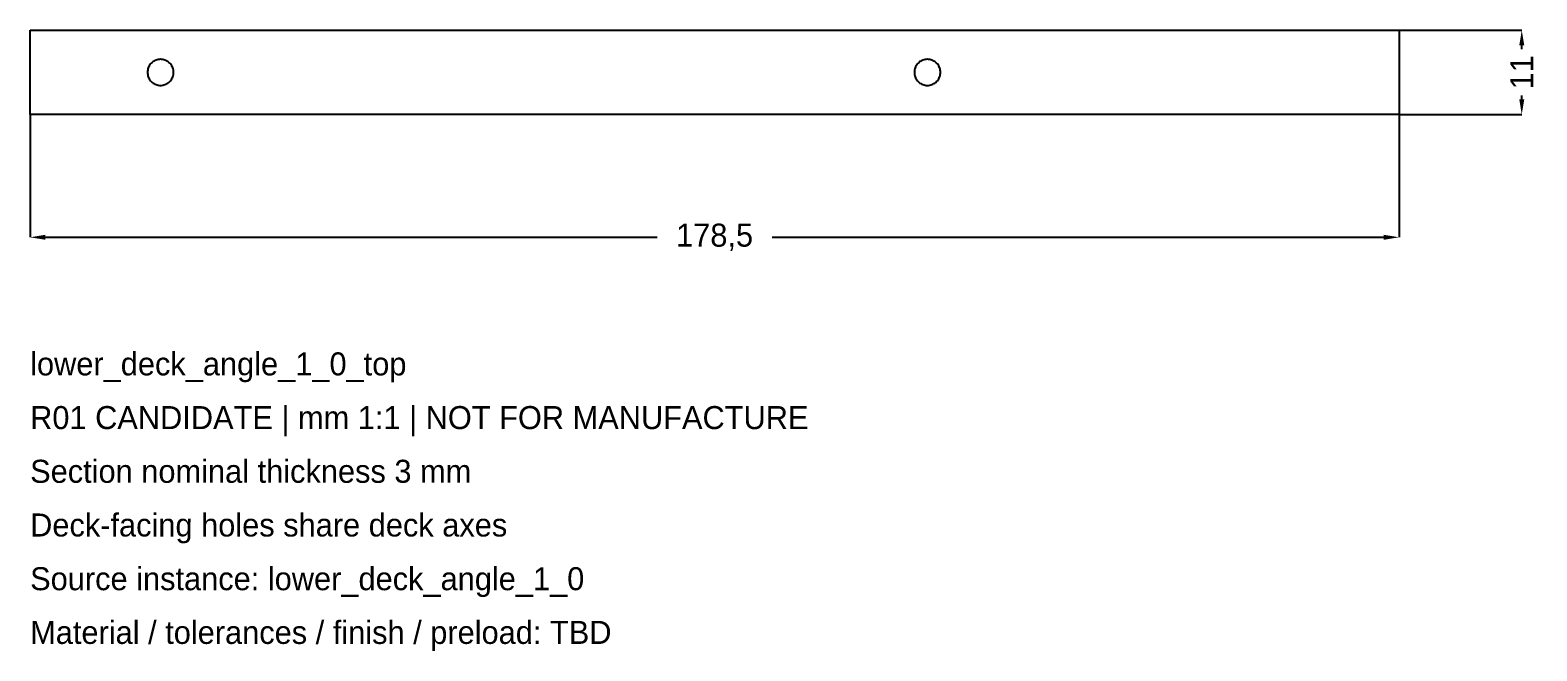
# Model space of a CAD drawing. Header units: millimetres. Extents: x 0 to 1322, y -1284 to 196.
# Drawn here: x 480 to 676.5, y -69.9 to 11 of the extents above; entities that cross this region are included whole.
import ezdxf

# ---------------------------------------------------------------- set-up
doc = ezdxf.new("R2010")
doc.units = ezdxf.units.MM
for name, color, linetype in [('REFERENCE_DIMENSIONS', 2, 'Continuous'), ('REFERENCE_GEOMETRY', 7, 'Continuous'), ('REFERENCE_NOTES', 3, 'Continuous')]:
    doc.layers.add(name, color=color, linetype=linetype)
doc.dimstyles.get("Standard").update_dxf_attribs({"dimtxt": 2.5, "dimasz": 2.5, "dimexe": 1.25, "dimexo": 0.625, "dimtad": 1, "dimcen": 2.5, "dimazin": 3, "dimtfac": 1, "dimtmove": 0, "dimatfit": 3})

# ---------------------------------------------------------------- blocks, each defined once
blk = doc.blocks.new('_CLOSEDFILLED')
at = {"color": 0, "linetype": 'BYBLOCK'}
blk.add_solid([(-1, 0.164), (0, 0), (-1, -0.164)], dxfattribs=at)
blk = doc.blocks.new('*D3')
for p, q in [((480, 0), (480, -16)), ((658.5, 0), (658.5, -16)), ((482, -16), (561.75, -16)), ((576.75, -16), (656.5, -16))]:
    blk.add_line(p, q)
at = {"layer": 'Defpoints'}
for p in [(480, 0), (658.5, 0), (480, -16)]:
    blk.add_point(p, dxfattribs=at)
at = {"layer": 'REFERENCE_DIMENSIONS', "xscale": 2, "yscale": 2, "rotation": 180}
blk.add_blockref('_CLOSEDFILLED', (480, -16), dxfattribs=at)
at = {"layer": 'REFERENCE_DIMENSIONS', "xscale": 2, "yscale": 2}
blk.add_blockref('_CLOSEDFILLED', (658.5, -16), dxfattribs=at)
at = {"layer": 'REFERENCE_DIMENSIONS', "insert": (569.25, -16), "char_height": 3, "attachment_point": 5}
blk.add_mtext('178,5', dxfattribs=at)
blk = doc.blocks.new('*D4')
for p, q in [((658.5, 11), (674.5, 11)), ((674.5, 8.5), (674.5, 9)), ((674.5, 2), (674.5, 2.5)), ((658.5, 0), (674.5, 0))]:
    blk.add_line(p, q)
at = {"layer": 'Defpoints'}
for p in [(658.5, 11), (658.5, 0), (674.5, 0)]:
    blk.add_point(p, dxfattribs=at)
at = {"layer": 'REFERENCE_DIMENSIONS', "xscale": 2, "yscale": 2}
for p, rotation in [((674.5, 11), 90), ((674.5, 0), 270)]:
    blk.add_blockref('_CLOSEDFILLED', p, dxfattribs=dict(at, rotation=rotation))
at = {"layer": 'REFERENCE_DIMENSIONS', "insert": (674.5, 5.5), "char_height": 3, "attachment_point": 5, "rotation": 90}
blk.add_mtext('11', dxfattribs=at)

msp = doc.modelspace()

# ---------------------------------------------------------------- linework, layer by layer
at = {"layer": 'REFERENCE_GEOMETRY'}
for points in [[(480, 11), (480.25, 11), (480.5, 11), (480.75, 11), (481, 11), (481.25, 11), (481.5, 11), (481.75, 11), (482, 11), (482.25, 11), (482.5, 11), (482.75, 11), (483, 11), (483.25, 11), (483.5, 11), (483.75, 11), (484, 11), (484.25, 11), (484.5, 11), (484.75, 11), (485, 11), (485.25, 11), (485.5, 11), (485.75, 11), (486, 11), (486.25, 11), (486.5, 11), (486.75, 11), (487, 11), (487.25, 11), (487.5, 11), (487.75, 11), (488, 11), (488.25, 11), (488.5, 11), (488.75, 11), (489, 11), (489.25, 11), (489.5, 11), (489.75, 11), (490, 11), (490.25, 11), (490.5, 11), (490.75, 11), (491, 11), (491.25, 11), (491.5, 11), (491.75, 11), (492, 11), (492.25, 11), (492.5, 11), (492.75, 11), (493, 11), (493.25, 11), (493.5, 11), (493.75, 11), (494, 11), (494.25, 11), (494.5, 11), (494.75, 11), (495, 11), (495.25, 11), (495.5, 11), (495.75, 11), (496, 11), (496.25, 11), (496.5, 11), (496.75, 11), (497, 11), (497.25, 11), (497.5, 11), (497.75, 11), (498, 11), (498.25, 11), (498.5, 11), (498.75, 11), (499, 11), (499.25, 11), (499.5, 11), (499.75, 11), (500, 11), (500.25, 11), (500.5, 11), (500.75, 11), (501, 11), (501.25, 11), (501.5, 11), (501.75, 11), (502, 11), (502.25, 11), (502.5, 11), (502.75, 11), (503, 11), (503.25, 11), (503.5, 11), (503.75, 11), (504, 11), (504.25, 11), (504.5, 11), (504.75, 11), (505, 11), (505.25, 11), (505.5, 11), (505.75, 11), (506, 11), (506.25, 11), (506.5, 11), (506.75, 11), (507, 11), (507.25, 11), (507.5, 11), (507.75, 11), (508, 11), (508.25, 11), (508.5, 11), (508.75, 11), (509, 11), (509.25, 11), (509.5, 11), (509.75, 11), (510, 11), (510.25, 11), (510.5, 11), (510.75, 11), (511, 11), (511.25, 11), (511.5, 11), (511.75, 11), (512, 11), (512.25, 11), (512.5, 11), (512.75, 11), (513, 11), (513.25, 11), (513.5, 11), (513.75, 11), (514, 11), (514.25, 11), (514.5, 11), (514.75, 11), (515, 11), (515.25, 11), (515.5, 11), (515.75, 11), (516, 11), (516.25, 11), (516.5, 11), (516.75, 11), (517, 11), (517.25, 11), (517.5, 11), (517.75, 11), (518, 11), (518.25, 11), (518.5, 11), (518.75, 11), (519, 11), (519.25, 11), (519.5, 11), (519.75, 11), (520, 11), (520.25, 11), (520.5, 11), (520.75, 11), (521, 11), (521.25, 11), (521.5, 11), (521.75, 11), (522, 11), (522.25, 11), (522.5, 11), (522.75, 11), (523, 11), (523.25, 11), (523.5, 11), (523.75, 11), (524, 11), (524.25, 11), (524.5, 11), (524.75, 11), (525, 11), (525.25, 11), (525.5, 11), (525.75, 11), (526, 11), (526.25, 11), (526.5, 11), (526.75, 11), (527, 11), (527.25, 11), (527.5, 11), (527.75, 11), (528, 11), (528.25, 11), (528.5, 11), (528.75, 11), (529, 11), (529.25, 11), (529.5, 11), (529.75, 11), (530, 11), (530.25, 11), (530.5, 11), (530.75, 11), (531, 11), (531.25, 11), (531.5, 11), (531.75, 11), (532, 11), (532.25, 11), (532.5, 11), (532.75, 11), (533, 11), (533.25, 11), (533.5, 11), (533.75, 11), (534, 11), (534.25, 11), (534.5, 11), (534.75, 11), (535, 11), (535.25, 11), (535.5, 11), (535.75, 11), (536, 11), (536.25, 11), (536.5, 11), (536.75, 11), (537, 11), (537.25, 11), (537.5, 11), (537.75, 11), (538, 11), (538.25, 11), (538.5, 11), (538.75, 11), (539, 11), (539.25, 11), (539.5, 11), (539.75, 11), (540, 11), (540.25, 11), (540.5, 11), (540.75, 11), (541, 11), (541.25, 11), (541.5, 11), (541.75, 11), (542, 11), (542.25, 11), (542.5, 11), (542.75, 11), (543, 11), (543.25, 11), (543.5, 11), (543.75, 11), (544, 11), (544.25, 11), (544.5, 11), (544.75, 11), (545, 11), (545.25, 11), (545.5, 11), (545.75, 11), (546, 11), (546.25, 11), (546.5, 11), (546.75, 11), (547, 11), (547.25, 11), (547.5, 11), (547.75, 11), (548, 11), (548.25, 11), (548.5, 11), (548.75, 11), (549, 11), (549.25, 11), (549.5, 11), (549.75, 11), (550, 11), (550.25, 11), (550.5, 11), (550.75, 11), (551, 11), (551.25, 11), (551.5, 11), (551.75, 11), (552, 11), (552.25, 11), (552.5, 11), (552.75, 11), (553, 11), (553.25, 11), (553.5, 11), (553.75, 11), (554, 11), (554.25, 11), (554.5, 11), (554.75, 11), (555, 11), (555.25, 11), (555.5, 11), (555.75, 11), (556, 11), (556.25, 11), (556.5, 11), (556.75, 11), (557, 11), (557.25, 11), (557.5, 11), (557.75, 11), (558, 11), (558.25, 11), (558.5, 11), (558.75, 11), (559, 11), (559.25, 11), (559.5, 11), (559.75, 11), (560, 11), (560.25, 11), (560.5, 11), (560.75, 11), (561, 11), (561.25, 11), (561.5, 11), (561.75, 11), (562, 11), (562.25, 11), (562.5, 11), (562.75, 11), (563, 11), (563.25, 11), (563.5, 11), (563.75, 11), (564, 11), (564.25, 11), (564.5, 11), (564.75, 11), (565, 11), (565.25, 11), (565.5, 11), (565.75, 11), (566, 11), (566.25, 11), (566.5, 11), (566.75, 11), (567, 11), (567.25, 11), (567.5, 11), (567.75, 11), (568, 11), (568.25, 11), (568.5, 11), (568.75, 11), (569, 11), (569.25, 11), (569.5, 11), (569.75, 11), (570, 11), (570.25, 11), (570.5, 11), (570.75, 11), (571, 11), (571.25, 11), (571.5, 11), (571.75, 11), (572, 11), (572.25, 11), (572.5, 11), (572.75, 11), (573, 11), (573.25, 11), (573.5, 11), (573.75, 11), (574, 11), (574.25, 11), (574.5, 11), (574.75, 11), (575, 11), (575.25, 11), (575.5, 11), (575.75, 11), (576, 11), (576.25, 11), (576.5, 11), (576.75, 11), (577, 11), (577.25, 11), (577.5, 11), (577.75, 11), (578, 11), (578.25, 11), (578.5, 11), (578.75, 11), (579, 11), (579.25, 11), (579.5, 11), (579.75, 11), (580, 11), (580.25, 11), (580.5, 11), (580.75, 11), (581, 11), (581.25, 11), (581.5, 11), (581.75, 11), (582, 11), (582.25, 11), (582.5, 11), (582.75, 11), (583, 11), (583.25, 11), (583.5, 11), (583.75, 11), (584, 11), (584.25, 11), (584.5, 11), (584.75, 11), (585, 11), (585.25, 11), (585.5, 11), (585.75, 11), (586, 11), (586.25, 11), (586.5, 11), (586.75, 11), (587, 11), (587.25, 11), (587.5, 11), (587.75, 11), (588, 11), (588.25, 11), (588.5, 11), (588.75, 11), (589, 11), (589.25, 11), (589.5, 11), (589.75, 11), (590, 11), (590.25, 11), (590.5, 11), (590.75, 11), (591, 11), (591.25, 11), (591.5, 11), (591.75, 11), (592, 11), (592.25, 11), (592.5, 11), (592.75, 11), (593, 11), (593.25, 11), (593.5, 11), (593.75, 11), (594, 11), (594.25, 11), (594.5, 11), (594.75, 11), (595, 11), (595.25, 11), (595.5, 11), (595.75, 11), (596, 11), (596.25, 11), (596.5, 11), (596.75, 11), (597, 11), (597.25, 11), (597.5, 11), (597.75, 11), (598, 11), (598.25, 11), (598.5, 11), (598.75, 11), (599, 11), (599.25, 11), (599.5, 11), (599.75, 11), (600, 11), (600.25, 11), (600.5, 11), (600.75, 11), (601, 11), (601.25, 11), (601.5, 11), (601.75, 11), (602, 11), (602.25, 11), (602.5, 11), (602.75, 11), (603, 11), (603.25, 11), (603.5, 11), (603.75, 11), (604, 11), (604.25, 11), (604.5, 11), (604.75, 11), (605, 11), (605.25, 11), (605.5, 11), (605.75, 11), (606, 11), (606.25, 11), (606.5, 11), (606.75, 11), (607, 11), (607.25, 11), (607.5, 11), (607.75, 11), (608, 11), (608.25, 11), (608.5, 11), (608.75, 11), (609, 11), (609.25, 11), (609.5, 11), (609.75, 11), (610, 11), (610.25, 11), (610.5, 11), (610.75, 11), (611, 11), (611.25, 11), (611.5, 11), (611.75, 11), (612, 11), (612.25, 11), (612.5, 11), (612.75, 11), (613, 11), (613.25, 11), (613.5, 11), (613.75, 11), (614, 11), (614.25, 11), (614.5, 11), (614.75, 11), (615, 11), (615.25, 11), (615.5, 11), (615.75, 11), (616, 11), (616.25, 11), (616.5, 11), (616.75, 11), (617, 11), (617.25, 11), (617.5, 11), (617.75, 11), (618, 11), (618.25, 11), (618.5, 11), (618.75, 11), (619, 11), (619.25, 11), (619.5, 11), (619.75, 11), (620, 11), (620.25, 11), (620.5, 11), (620.75, 11), (621, 11), (621.25, 11), (621.5, 11), (621.75, 11), (622, 11), (622.25, 11), (622.5, 11), (622.75, 11), (623, 11), (623.25, 11), (623.5, 11), (623.75, 11), (624, 11), (624.25, 11), (624.5, 11), (624.75, 11), (625, 11), (625.25, 11), (625.5, 11), (625.75, 11), (626, 11), (626.25, 11), (626.5, 11), (626.75, 11), (627, 11), (627.25, 11), (627.5, 11), (627.75, 11), (628, 11), (628.25, 11), (628.5, 11), (628.75, 11), (629, 11), (629.25, 11), (629.5, 11), (629.75, 11), (630, 11), (630.25, 11), (630.5, 11), (630.75, 11), (631, 11), (631.25, 11), (631.5, 11), (631.75, 11), (632, 11), (632.25, 11), (632.5, 11), (632.75, 11), (633, 11), (633.25, 11), (633.5, 11), (633.75, 11), (634, 11), (634.25, 11), (634.5, 11), (634.75, 11), (635, 11), (635.25, 11), (635.5, 11), (635.75, 11), (636, 11), (636.25, 11), (636.5, 11), (636.75, 11), (637, 11), (637.25, 11), (637.5, 11), (637.75, 11), (638, 11), (638.25, 11), (638.5, 11), (638.75, 11), (639, 11), (639.25, 11), (639.5, 11), (639.75, 11), (640, 11), (640.25, 11), (640.5, 11), (640.75, 11), (641, 11), (641.25, 11), (641.5, 11), (641.75, 11), (642, 11), (642.25, 11), (642.5, 11), (642.75, 11), (643, 11), (643.25, 11), (643.5, 11), (643.75, 11), (644, 11), (644.25, 11), (644.5, 11), (644.75, 11), (645, 11), (645.25, 11), (645.5, 11), (645.75, 11), (646, 11), (646.25, 11), (646.5, 11), (646.75, 11), (647, 11), (647.25, 11), (647.5, 11), (647.75, 11), (648, 11), (648.25, 11), (648.5, 11), (648.75, 11), (649, 11), (649.25, 11), (649.5, 11), (649.75, 11), (650, 11), (650.25, 11), (650.5, 11), (650.75, 11), (651, 11), (651.25, 11), (651.5, 11), (651.75, 11), (652, 11), (652.25, 11), (652.5, 11), (652.75, 11), (653, 11), (653.25, 11), (653.5, 11), (653.75, 11), (654, 11), (654.25, 11), (654.5, 11), (654.75, 11), (655, 11), (655.25, 11), (655.5, 11), (655.75, 11), (656, 11), (656.25, 11), (656.5, 11), (656.75, 11), (657, 11), (657.25, 11), (657.5, 11), (657.75, 11), (658, 11), (658.25, 11), (658.5, 11), (658.5, 10.75), (658.5, 10.5), (658.5, 10.25), (658.5, 10), (658.5, 9.75), (658.5, 9.5), (658.5, 9.25), (658.5, 9), (658.5, 8.75), (658.5, 8.5), (658.5, 8.25), (658.5, 8), (658.5, 7.75), (658.5, 7.5), (658.5, 7.25), (658.5, 7), (658.5, 6.75), (658.5, 6.5), (658.5, 6.25), (658.5, 6), (658.5, 5.75), (658.5, 5.5), (658.5, 5.25), (658.5, 5), (658.5, 4.75), (658.5, 4.5), (658.5, 4.25), (658.5, 4), (658.5, 3.75), (658.5, 3.5), (658.5, 3.25), (658.5, 3), (658.5, 2.75), (658.5, 2.5), (658.5, 2.25), (658.5, 2), (658.5, 1.75), (658.5, 1.5), (658.5, 1.25), (658.5, 1), (658.5, 0.75), (658.5, 0.5), (658.5, 0.25), (658.5, 0), (658.25, 0), (658, 0), (657.75, 0), (657.5, 0), (657.25, 0), (657, 0), (656.75, 0), (656.5, 0), (656.25, 0), (656, 0), (655.75, 0), (655.5, 0), (655.25, 0), (655, 0), (654.75, 0), (654.5, 0), (654.25, 0), (654, 0), (653.75, 0), (653.5, 0), (653.25, 0), (653, 0), (652.75, 0), (652.5, 0), (652.25, 0), (652, 0), (651.75, 0), (651.5, 0), (651.25, 0), (651, 0), (650.75, 0), (650.5, 0), (650.25, 0), (650, 0), (649.75, 0), (649.5, 0), (649.25, 0), (649, 0), (648.75, 0), (648.5, 0), (648.25, 0), (648, 0), (647.75, 0), (647.5, 0), (647.25, 0), (647, 0), (646.75, 0), (646.5, 0), (646.25, 0), (646, 0), (645.75, 0), (645.5, 0), (645.25, 0), (645, 0), (644.75, 0), (644.5, 0), (644.25, 0), (644, 0), (643.75, 0), (643.5, 0), (643.25, 0), (643, 0), (642.75, 0), (642.5, 0), (642.25, 0), (642, 0), (641.75, 0), (641.5, 0), (641.25, 0), (641, 0), (640.75, 0), (640.5, 0), (640.25, 0), (640, 0), (639.75, 0), (639.5, 0), (639.25, 0), (639, 0), (638.75, 0), (638.5, 0), (638.25, 0), (638, 0), (637.75, 0), (637.5, 0), (637.25, 0), (637, 0), (636.75, 0), (636.5, 0), (636.25, 0), (636, 0), (635.75, 0), (635.5, 0), (635.25, 0), (635, 0), (634.75, 0), (634.5, 0), (634.25, 0), (634, 0), (633.75, 0), (633.5, 0), (633.25, 0), (633, 0), (632.75, 0), (632.5, 0), (632.25, 0), (632, 0), (631.75, 0), (631.5, 0), (631.25, 0), (631, 0), (630.75, 0), (630.5, 0), (630.25, 0), (630, 0), (629.75, 0), (629.5, 0), (629.25, 0), (629, 0), (628.75, 0), (628.5, 0), (628.25, 0), (628, 0), (627.75, 0), (627.5, 0), (627.25, 0), (627, 0), (626.75, 0), (626.5, 0), (626.25, 0), (626, 0), (625.75, 0), (625.5, 0), (625.25, 0), (625, 0), (624.75, 0), (624.5, 0), (624.25, 0), (624, 0), (623.75, 0), (623.5, 0), (623.25, 0), (623, 0), (622.75, 0), (622.5, 0), (622.25, 0), (622, 0), (621.75, 0), (621.5, 0), (621.25, 0), (621, 0), (620.75, 0), (620.5, 0), (620.25, 0), (620, 0), (619.75, 0), (619.5, 0), (619.25, 0), (619, 0), (618.75, 0), (618.5, 0), (618.25, 0), (618, 0), (617.75, 0), (617.5, 0), (617.25, 0), (617, 0), (616.75, 0), (616.5, 0), (616.25, 0), (616, 0), (615.75, 0), (615.5, 0), (615.25, 0), (615, 0), (614.75, 0), (614.5, 0), (614.25, 0), (614, 0), (613.75, 0), (613.5, 0), (613.25, 0), (613, 0), (612.75, 0), (612.5, 0), (612.25, 0), (612, 0), (611.75, 0), (611.5, 0), (611.25, 0), (611, 0), (610.75, 0), (610.5, 0), (610.25, 0), (610, 0), (609.75, 0), (609.5, 0), (609.25, 0), (609, 0), (608.75, 0), (608.5, 0), (608.25, 0), (608, 0), (607.75, 0), (607.5, 0), (607.25, 0), (607, 0), (606.75, 0), (606.5, 0), (606.25, 0), (606, 0), (605.75, 0), (605.5, 0), (605.25, 0), (605, 0), (604.75, 0), (604.5, 0), (604.25, 0), (604, 0), (603.75, 0), (603.5, 0), (603.25, 0), (603, 0), (602.75, 0), (602.5, 0), (602.25, 0), (602, 0), (601.75, 0), (601.5, 0), (601.25, 0), (601, 0), (600.75, 0), (600.5, 0), (600.25, 0), (600, 0), (599.75, 0), (599.5, 0), (599.25, 0), (599, 0), (598.75, 0), (598.5, 0), (598.25, 0), (598, 0), (597.75, 0), (597.5, 0), (597.25, 0), (597, 0), (596.75, 0), (596.5, 0), (596.25, 0), (596, 0), (595.75, 0), (595.5, 0), (595.25, 0), (595, 0), (594.75, 0), (594.5, 0), (594.25, 0), (594, 0), (593.75, 0), (593.5, 0), (593.25, 0), (593, 0), (592.75, 0), (592.5, 0), (592.25, 0), (592, 0), (591.75, 0), (591.5, 0), (591.25, 0), (591, 0), (590.75, 0), (590.5, 0), (590.25, 0), (590, 0), (589.75, 0), (589.5, 0), (589.25, 0), (589, 0), (588.75, 0), (588.5, 0), (588.25, 0), (588, 0), (587.75, 0), (587.5, 0), (587.25, 0), (587, 0), (586.75, 0), (586.5, 0), (586.25, 0), (586, 0), (585.75, 0), (585.5, 0), (585.25, 0), (585, 0), (584.75, 0), (584.5, 0), (584.25, 0), (584, 0), (583.75, 0), (583.5, 0), (583.25, 0), (583, 0), (582.75, 0), (582.5, 0), (582.25, 0), (582, 0), (581.75, 0), (581.5, 0), (581.25, 0), (581, 0), (580.75, 0), (580.5, 0), (580.25, 0), (580, 0), (579.75, 0), (579.5, 0), (579.25, 0), (579, 0), (578.75, 0), (578.5, 0), (578.25, 0), (578, 0), (577.75, 0), (577.5, 0), (577.25, 0), (577, 0), (576.75, 0), (576.5, 0), (576.25, 0), (576, 0), (575.75, 0), (575.5, 0), (575.25, 0), (575, 0), (574.75, 0), (574.5, 0), (574.25, 0), (574, 0), (573.75, 0), (573.5, 0), (573.25, 0), (573, 0), (572.75, 0), (572.5, 0), (572.25, 0), (572, 0), (571.75, 0), (571.5, 0), (571.25, 0), (571, 0), (570.75, 0), (570.5, 0), (570.25, 0), (570, 0), (569.75, 0), (569.5, 0), (569.25, 0), (569, 0), (568.75, 0), (568.5, 0), (568.25, 0), (568, 0), (567.75, 0), (567.5, 0), (567.25, 0), (567, 0), (566.75, 0), (566.5, 0), (566.25, 0), (566, 0), (565.75, 0), (565.5, 0), (565.25, 0), (565, 0), (564.75, 0), (564.5, 0), (564.25, 0), (564, 0), (563.75, 0), (563.5, 0), (563.25, 0), (563, 0), (562.75, 0), (562.5, 0), (562.25, 0), (562, 0), (561.75, 0), (561.5, 0), (561.25, 0), (561, 0), (560.75, 0), (560.5, 0), (560.25, 0), (560, 0), (559.75, 0), (559.5, 0), (559.25, 0), (559, 0), (558.75, 0), (558.5, 0), (558.25, 0), (558, 0), (557.75, 0), (557.5, 0), (557.25, 0), (557, 0), (556.75, 0), (556.5, 0), (556.25, 0), (556, 0), (555.75, 0), (555.5, 0), (555.25, 0), (555, 0), (554.75, 0), (554.5, 0), (554.25, 0), (554, 0), (553.75, 0), (553.5, 0), (553.25, 0), (553, 0), (552.75, 0), (552.5, 0), (552.25, 0), (552, 0), (551.75, 0), (551.5, 0), (551.25, 0), (551, 0), (550.75, 0), (550.5, 0), (550.25, 0), (550, 0), (549.75, 0), (549.5, 0), (549.25, 0), (549, 0), (548.75, 0), (548.5, 0), (548.25, 0), (548, 0), (547.75, 0), (547.5, 0), (547.25, 0), (547, 0), (546.75, 0), (546.5, 0), (546.25, 0), (546, 0), (545.75, 0), (545.5, 0), (545.25, 0), (545, 0), (544.75, 0), (544.5, 0), (544.25, 0), (544, 0), (543.75, 0), (543.5, 0), (543.25, 0), (543, 0), (542.75, 0), (542.5, 0), (542.25, 0), (542, 0), (541.75, 0), (541.5, 0), (541.25, 0), (541, 0), (540.75, 0), (540.5, 0), (540.25, 0), (540, 0), (539.75, 0), (539.5, 0), (539.25, 0), (539, 0), (538.75, 0), (538.5, 0), (538.25, 0), (538, 0), (537.75, 0), (537.5, 0), (537.25, 0), (537, 0), (536.75, 0), (536.5, 0), (536.25, 0), (536, 0), (535.75, 0), (535.5, 0), (535.25, 0), (535, 0), (534.75, 0), (534.5, 0), (534.25, 0), (534, 0), (533.75, 0), (533.5, 0), (533.25, 0), (533, 0), (532.75, 0), (532.5, 0), (532.25, 0), (532, 0), (531.75, 0), (531.5, 0), (531.25, 0), (531, 0), (530.75, 0), (530.5, 0), (530.25, 0), (530, 0), (529.75, 0), (529.5, 0), (529.25, 0), (529, 0), (528.75, 0), (528.5, 0), (528.25, 0), (528, 0), (527.75, 0), (527.5, 0), (527.25, 0), (527, 0), (526.75, 0), (526.5, 0), (526.25, 0), (526, 0), (525.75, 0), (525.5, 0), (525.25, 0), (525, 0), (524.75, 0), (524.5, 0), (524.25, 0), (524, 0), (523.75, 0), (523.5, 0), (523.25, 0), (523, 0), (522.75, 0), (522.5, 0), (522.25, 0), (522, 0), (521.75, 0), (521.5, 0), (521.25, 0), (521, 0), (520.75, 0), (520.5, 0), (520.25, 0), (520, 0), (519.75, 0), (519.5, 0), (519.25, 0), (519, 0), (518.75, 0), (518.5, 0), (518.25, 0), (518, 0), (517.75, 0), (517.5, 0), (517.25, 0), (517, 0), (516.75, 0), (516.5, 0), (516.25, 0), (516, 0), (515.75, 0), (515.5, 0), (515.25, 0), (515, 0), (514.75, 0), (514.5, 0), (514.25, 0), (514, 0), (513.75, 0), (513.5, 0), (513.25, 0), (513, 0), (512.75, 0), (512.5, 0), (512.25, 0), (512, 0), (511.75, 0), (511.5, 0), (511.25, 0), (511, 0), (510.75, 0), (510.5, 0), (510.25, 0), (510, 0), (509.75, 0), (509.5, 0), (509.25, 0), (509, 0), (508.75, 0), (508.5, 0), (508.25, 0), (508, 0), (507.75, 0), (507.5, 0), (507.25, 0), (507, 0), (506.75, 0), (506.5, 0), (506.25, 0), (506, 0), (505.75, 0), (505.5, 0), (505.25, 0), (505, 0), (504.75, 0), (504.5, 0), (504.25, 0), (504, 0), (503.75, 0), (503.5, 0), (503.25, 0), (503, 0), (502.75, 0), (502.5, 0), (502.25, 0), (502, 0), (501.75, 0), (501.5, 0), (501.25, 0), (501, 0), (500.75, 0), (500.5, 0), (500.25, 0), (500, 0), (499.75, 0), (499.5, 0), (499.25, 0), (499, 0), (498.75, 0), (498.5, 0), (498.25, 0), (498, 0), (497.75, 0), (497.5, 0), (497.25, 0), (497, 0), (496.75, 0), (496.5, 0), (496.25, 0), (496, 0), (495.75, 0), (495.5, 0), (495.25, 0), (495, 0), (494.75, 0), (494.5, 0), (494.25, 0), (494, 0), (493.75, 0), (493.5, 0), (493.25, 0), (493, 0), (492.75, 0), (492.5, 0), (492.25, 0), (492, 0), (491.75, 0), (491.5, 0), (491.25, 0), (491, 0), (490.75, 0), (490.5, 0), (490.25, 0), (490, 0), (489.75, 0), (489.5, 0), (489.25, 0), (489, 0), (488.75, 0), (488.5, 0), (488.25, 0), (488, 0), (487.75, 0), (487.5, 0), (487.25, 0), (487, 0), (486.75, 0), (486.5, 0), (486.25, 0), (486, 0), (485.75, 0), (485.5, 0), (485.25, 0), (485, 0), (484.75, 0), (484.5, 0), (484.25, 0), (484, 0), (483.75, 0), (483.5, 0), (483.25, 0), (483, 0), (482.75, 0), (482.5, 0), (482.25, 0), (482, 0), (481.75, 0), (481.5, 0), (481.25, 0), (481, 0), (480.75, 0), (480.5, 0), (480.25, 0), (480, 0), (480, 0.25), (480, 0.5), (480, 0.75), (480, 1), (480, 1.25), (480, 1.5), (480, 1.75), (480, 2), (480, 2.25), (480, 2.5), (480, 2.75), (480, 3), (480, 3.25), (480, 3.5), (480, 3.75), (480, 4), (480, 4.25), (480, 4.5), (480, 4.75), (480, 5), (480, 5.25), (480, 5.5), (480, 5.75), (480, 6), (480, 6.25), (480, 6.5), (480, 6.75), (480, 7), (480, 7.25), (480, 7.5), (480, 7.75), (480, 8), (480, 8.25), (480, 8.5), (480, 8.75), (480, 9), (480, 9.25), (480, 9.5), (480, 9.75), (480, 10), (480, 10.25), (480, 10.5), (480, 10.75)], [(498.7, 5.5), (498.6935, 5.6482), (498.6742, 5.7952), (498.6421, 5.94), (498.5975, 6.0814), (498.5407, 6.2185), (498.4722, 6.35), (498.3926, 6.4751), (498.3023, 6.5927), (498.2021, 6.7021), (498.0927, 6.8023), (497.9751, 6.8926), (497.85, 6.9722), (497.7185, 7.0407), (497.5814, 7.0975), (497.44, 7.1421), (497.2952, 7.1742), (497.1482, 7.1935), (497, 7.2), (496.8518, 7.1935), (496.7048, 7.1742), (496.56, 7.1421), (496.4186, 7.0975), (496.2815, 7.0407), (496.15, 6.9722), (496.0249, 6.8926), (495.9073, 6.8023), (495.7979, 6.7021), (495.6977, 6.5927), (495.6074, 6.4751), (495.5278, 6.35), (495.4593, 6.2185), (495.4025, 6.0814), (495.3579, 5.94), (495.3258, 5.7952), (495.3065, 5.6482), (495.3, 5.5), (495.3065, 5.3518), (495.3258, 5.2048), (495.3579, 5.06), (495.4025, 4.9186), (495.4593, 4.7815), (495.5278, 4.65), (495.6074, 4.5249), (495.6977, 4.4073), (495.7979, 4.2979), (495.9073, 4.1977), (496.0249, 4.1074), (496.15, 4.0278), (496.2815, 3.9593), (496.4186, 3.9025), (496.56, 3.8579), (496.7048, 3.8258), (496.8518, 3.8065), (497, 3.8), (497.1482, 3.8065), (497.2952, 3.8258), (497.44, 3.8579), (497.5814, 3.9025), (497.7185, 3.9593), (497.85, 4.0278), (497.9751, 4.1074), (498.0927, 4.1977), (498.2021, 4.2979), (498.3023, 4.4073), (498.3926, 4.5249), (498.4722, 4.65), (498.5407, 4.7815), (498.5975, 4.9186), (498.6421, 5.06), (498.6742, 5.2048), (498.6935, 5.3518)], [(598.7, 5.5), (598.6935, 5.6482), (598.6742, 5.7952), (598.6421, 5.94), (598.5975, 6.0814), (598.5407, 6.2185), (598.4722, 6.35), (598.3926, 6.4751), (598.3023, 6.5927), (598.2021, 6.7021), (598.0927, 6.8023), (597.9751, 6.8926), (597.85, 6.9722), (597.7185, 7.0407), (597.5814, 7.0975), (597.44, 7.1421), (597.2952, 7.1742), (597.1482, 7.1935), (597, 7.2), (596.8518, 7.1935), (596.7048, 7.1742), (596.56, 7.1421), (596.4186, 7.0975), (596.2815, 7.0407), (596.15, 6.9722), (596.0249, 6.8926), (595.9073, 6.8023), (595.7979, 6.7021), (595.6977, 6.5927), (595.6074, 6.4751), (595.5278, 6.35), (595.4593, 6.2185), (595.4025, 6.0814), (595.3579, 5.94), (595.3258, 5.7952), (595.3065, 5.6482), (595.3, 5.5), (595.3065, 5.3518), (595.3258, 5.2048), (595.3579, 5.06), (595.4025, 4.9186), (595.4593, 4.7815), (595.5278, 4.65), (595.6074, 4.5249), (595.6977, 4.4073), (595.7979, 4.2979), (595.9073, 4.1977), (596.0249, 4.1074), (596.15, 4.0278), (596.2815, 3.9593), (596.4186, 3.9025), (596.56, 3.8579), (596.7048, 3.8258), (596.8518, 3.8065), (597, 3.8), (597.1482, 3.8065), (597.2952, 3.8258), (597.44, 3.8579), (597.5814, 3.9025), (597.7185, 3.9593), (597.85, 4.0278), (597.9751, 4.1074), (598.0927, 4.1977), (598.2021, 4.2979), (598.3023, 4.4073), (598.3926, 4.5249), (598.4722, 4.65), (598.5407, 4.7815), (598.5975, 4.9186), (598.6421, 5.06), (598.6742, 5.2048), (598.6935, 5.3518)]]:
    msp.add_lwpolyline(points, close=True, dxfattribs=at)

# ---------------------------------------------------------------- texts
at = {"layer": 'REFERENCE_NOTES'}
for s, p in [('lower_deck_angle_1_0_top', (480, -34)), ('R01 CANDIDATE | mm 1:1 | NOT FOR MANUFACTURE', (480, -41)), ('Section nominal thickness 3 mm', (480, -48)), ('Deck-facing holes share deck axes', (480, -55)), ('Source instance: lower_deck_angle_1_0', (480, -62)), ('Material / tolerances / finish / preload: TBD', (480, -69))]:
    msp.add_text(s, height=3, dxfattribs=at).set_placement(p)

# ---------------------------------------------------------------- dimensions: what is measured, and where the dimension line sits
at = {"layer": 'REFERENCE_DIMENSIONS'}
dim = msp.add_linear_dim(base=(674.5, 0), p1=(658.5, 0), p2=(658.5, 11), angle=90, dimstyle='Standard', override={"dimtxt": 3, "dimasz": 2, "dimdec": 3}, dxfattribs=at)
dim.commit()
dim.dimension.update_dxf_attribs({"geometry": '*D4', "text_midpoint": (674.5, 5.5)})
dim = msp.add_linear_dim(base=(480, -16), p1=(480, 0), p2=(658.5, 0), dimstyle='Standard', override={"dimtxt": 3, "dimasz": 2, "dimdec": 3}, dxfattribs=at)
dim.commit()
dim.dimension.update_dxf_attribs({"geometry": '*D3', "text_midpoint": (569.25, -16)})

doc.saveas('drawing.dxf')
